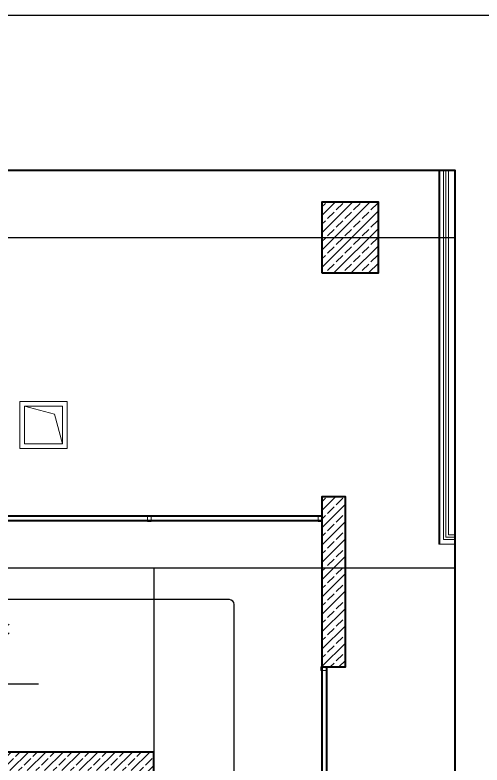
# Model space of a CAD drawing. Header units: millimetres. Extents: x -106996 to 276536, y -21995 to 37993.
# Drawn here: x -73487 to -63578, y 1520 to 17417 of the extents above; entities that cross this region are included whole.
import ezdxf

# ---------------------------------------------------------------- set-up
doc = ezdxf.new("R2010")
doc.units = ezdxf.units.MM
doc.header["$LTSCALE"] = 100
doc.set_wipeout_variables(frame=1)
doc.linetypes.add('Kesik', pattern=[564.444447, 282.222223, -282.222223])
doc.linetypes.add('Wipeout_Contour', pattern=[1000, 0, -1000])
doc.layers.get('0').update_dxf_attribs({"color": 3})
for name, color, linetype, lineweight, true_color in [('_aks_Pen_No__1_Pen_No__30', 7, 'Continuous', 25, 0xe6462f), ('_Doğrama_Pen_No__6', 7, 'Continuous', 15, 0x5f5f5f), ('_Duvar-Tuğla_Pen_No__2', 7, 'Continuous', 40, 0x353535), ('_Döşeme-Boşluk_Pen_No__6', 7, 'Continuous', 15, 0x5f5f5f), ('Interior - Furniture _Pen_No__19', 7, 'Continuous', 18, 0xe9e9e9), ('Interior - Furniture _Pen_No__28', 7, 'Continuous', 18, 0xd0311a), ('kolon_Pen_No__2_Pen_No__2', 7, 'Continuous', 40, 0x353535), ('kolon_Pen_No__2_Pen_No__4', 7, 'Continuous', 25, 0x4a4a4a), ('Saçak İzdüşümü_Pen_No__6', 7, 'Continuous', 15, 0x5f5f5f), ('Structural - Bearing_Pen_No__2', 7, 'Continuous', 40, 0x353535)]:
    doc.layers.add(name, color=color, linetype=linetype, lineweight=lineweight, true_color=true_color)
for name, color, linetype, lineweight in [('_Duvar-Perde_Pen_No__5', 250, 'Continuous', 20), ('E-PRİZ LİNYESİ', 5, 'Continuous', 40), ('Structural - Bearing_Pen_No__5', 250, 'Continuous', 20)]:
    doc.layers.add(name, color=color, linetype=linetype, lineweight=lineweight)
doc.layers.add('Interior - Furniture', color=7, linetype='Continuous')
doc.layers.add('Structural - Bearing', color=7, linetype='Continuous')
pattern_1 = [(45, (-762076.83, -30745.37), (-183.84776, 183.84776), []), (45, (-762168.75, -30653.45), (-183.84776, 183.84776), [194.99999, -65])]

# ---------------------------------------------------------------- blocks, each defined once
blk = doc.blocks.new('RHS Hot-Finished Column 18')
at = {"layer": 'Interior - Furniture _Pen_No__19', "linetype": 'Continuous'}
h = blk.add_hatch(dxfattribs=at)
h.set_pattern_fill('STEEL', color=256, style=0, pattern_type=2)
h.set_pattern_definition([(45, (0, 0), (-159.1, 159.1), []), (45, (-53.03, 53.03), (-159.1, 159.1), [])])
h.paths.add_polyline_path([(-40, -60), (40, -60), (40, 60), (-40, 60)])
h.paths.add_polyline_path([(-37, -57), (-37, 57), (37, 57), (37, -57)], flags=0)
at = {"layer": 'Interior - Furniture _Pen_No__28', "linetype": 'Continuous'}
for p, q in [((40, 60), (-40, 60)), ((-40, 60), (-40, -60)), ((-37, -57), (-37, 57)), ((-37, 57), (37, 57)), ((37, 57), (37, -57)), ((40, -60), (40, 60)), ((-40, -60), (40, -60)), ((37, -57), (-37, -57))]:
    blk.add_line(p, q, dxfattribs=at)

msp = doc.modelspace()

# ---------------------------------------------------------------- hatches: boundary and pattern name
at = {"layer": '_Duvar-Perde_Pen_No__5', "linetype": 'Continuous'}
h = msp.add_hatch(dxfattribs=at)
h.set_pattern_fill('DÜZ___KESIK', color=9, style=0, pattern_type=2)
h.set_pattern_definition(pattern_1)
h.paths.add_polyline_path([(-82893.2817218, -1597.881026), (-81774.8537045, -1597.8811068), (-81774.8537045, -1197.8813293), (-82302.1982095, -1197.8813293), (-81775.370157, 1402.23217), (-75590.305333, 1402.2319798), (-75590.305333, -1597.8813947), (-75290.305333, -1597.8813947), (-75290.305333, 1402.2319934), (-70941.8548713, 1402.23217), (-70941.8548713, -1597.881026), (-70541.854859, -1597.881026), (-70541.854859, 1802.1188054), (-76911.8472297, 1802.1188054), (-76911.8472297, 4202.2672834), (-73611.8474044, 4202.2672834), (-73611.8474044, 4602.1190762), (-78011.7900221, 4602.1190762), (-78011.7900221, 4202.2672834), (-77311.7900927, 4202.2672834), (-77311.7900927, 1802.1188054), (-81694.3462227, 1802.1188054), (-81127.0175588, 4602.1190762), (-81636.9846952, 4602.1190762)])

# ---------------------------------------------------------------- linework, layer by layer
for p, q in [((-68937.710412, 5025.1590938), (-78034.3397141, 5025.1590938)), ((-68837.710412, -35.8891173), (-68837.710412, 4925.1590938))]:
    msp.add_line(p, q)
msp.add_arc((-68937.710412, 4925.1590938), 100, 0, 90)
at = {"layer": '_aks_Pen_No__1_Pen_No__30', "color": 9, "linetype": 'Continuous'}
msp.add_line((-70541.7900362, 5702.1189586), (-70541.7900362, -12283.7046797), dxfattribs=at)
at = {"layer": '_Doğrama_Pen_No__6', "color": 9, "linetype": 'Continuous', "flags": 128}
for points in [[(-64492.8712013, 14128.4951144), (-64492.8712013, 6202.1189586), (-64156.7732287, 6202.1189586)], [(-64392.8712013, 14128.4951144), (-64392.8712013, 6302.1189586), (-64156.7732287, 6302.1189586)], [(-64342.8712013, 14128.4951144), (-64342.8712013, 6352.1189586), (-64156.7732287, 6352.1189586)], [(-64292.8712013, 14128.4951144), (-64292.8712013, 6402.1189586), (-64156.7732287, 6402.1189586)]]:
    msp.add_lwpolyline(points, dxfattribs=at)
at = {"layer": '_Döşeme-Boşluk_Pen_No__6', "color": 9, "linetype": 'Continuous', "flags": 128}
for points in [[(-73381.7496809, 9227.1189586), (-72381.7496809, 9227.1189586), (-72381.7496809, 8227.1189586), (-73381.7496809, 8227.1189586)], [(-73281.7496809, 8327.1189586), (-73281.7496809, 9127.1189586), (-72481.7496809, 9127.1189586), (-72481.7496809, 8327.1189586)]]:
    msp.add_lwpolyline(points, close=True, dxfattribs=at)
msp.add_lwpolyline([(-72481.7496809, 8327.1189586), (-72646.0865916, 8956.3719603), (-73281.7496809, 9127.1189586)], dxfattribs=at)
at = {"layer": 'kolon_Pen_No__2_Pen_No__2', "color": 9, "linetype": 'Continuous'}
for p in [(-76176.7496809, 1802.1189582), (-70541.854859, -1597.8811068)]:
    msp.add_line(p, (-70541.854859, 1802.1188932), dxfattribs=at)
at = {"layer": 'kolon_Pen_No__2_Pen_No__4', "color": 9, "linetype": 'Continuous'}
msp.add_line((-72988.5601571, 3235.6614229), (-74284.0950214, 3235.6614229), dxfattribs=at)
at = {"layer": 'Saçak İzdüşümü_Pen_No__6', "color": 9, "linetype": 'Kesik', "flags": 128}
msp.add_lwpolyline([(-64156.7732287, 6202.1189586), (-64476.7496809, 6202.1189586), (-64476.7496809, 14128.4951144)], dxfattribs=at)

# ---------------------------------------------------------------- block references
at = {"layer": 'Interior - Furniture', "color": 9, "linetype": 'Continuous', "lineweight": 25, "xscale": -1, "zscale": 1000, "rotation": 180}
msp.add_blockref('RHS Hot-Finished Column 18', (-70637.0772133, 6742.1188915), dxfattribs=at)

# ---------------------------------------------------------------- wipeouts: each hides what was drawn before it
at = {"color": 9, "linetype": 'Wipeout_Contour', "lineweight": 0, "ltscale": 2788223.300657986}
msp.add_wipeout([(-66976.7496809, 11951.8615582), (-65776.7496809, 11951.8615582), (-65776.7496809, 13451.8615582), (-66976.7496809, 13451.8615582)], dxfattribs=at).dxf.layer = 'Structural - Bearing'
at = {"color": 9, "linetype": 'Wipeout_Contour', "lineweight": 0, "ltscale": 2785163.726746987}
msp.add_wipeout([(-66977.1311399, 3601.9461421), (-66477.1311399, 3601.9461421), (-66477.1311399, 7201.9461421), (-66977.1311399, 7201.9461421)], dxfattribs=at).dxf.layer = 'Structural - Bearing'

# ---------------------------------------------------------------- next in the draw order: hatches: boundary and pattern name
at = {"layer": 'Structural - Bearing_Pen_No__5', "linetype": 'Continuous'}
h = msp.add_hatch(dxfattribs=at)
h.set_pattern_fill('BRASS_BRONZE', color=9, style=0, pattern_type=2)
h.set_pattern_definition(pattern_1)
h.paths.add_polyline_path([(-66976.7496809, 11951.8615582), (-65776.7496809, 11951.8615582), (-65776.7496809, 13451.8615582), (-66976.7496809, 13451.8615582)])
h = msp.add_hatch(dxfattribs=at)
h.set_pattern_fill('BRASS_BRONZE', color=9, style=0, pattern_type=2)
h.set_pattern_definition(pattern_1)
h.paths.add_polyline_path([(-66977.1311399, 3601.9461421), (-66477.1311399, 3601.9461421), (-66477.1311399, 7201.9461421), (-66977.1311399, 7201.9461421)])

# ---------------------------------------------------------------- next in the draw order: linework, layer by layer
at = {"color": 1}
msp.add_lwpolyline([(-96046.149708, 17417.2504019), (276536.0041229, 17417.2504019), (276536.0041229, -21995.3976347), (-96046.149708, -21995.3976347)], close=True, dxfattribs=at)
at = {"layer": '_aks_Pen_No__1_Pen_No__30', "color": 9, "linetype": 'Continuous'}
for p, q in [((-90283.8975232, 12702.1189586), (-64156.7732287, 12702.1189586)), ((-90283.8975232, 5702.1189586), (-64156.7732287, 5702.1189586))]:
    msp.add_line(p, q, dxfattribs=at)
at = {"layer": '_Duvar-Tuğla_Pen_No__2', "color": 9, "linetype": 'Continuous'}
for p, q in [((-76677.0772133, 6802.1188915), (-66977.1311399, 6802.1188915)), ((-76677.0772133, 6702.1188915), (-66977.1311399, 6702.1188915)), ((-66977.1311399, 6702.1188915), (-66977.1311399, -98.0289716)), ((-66877.1311399, 3601.9461421), (-66877.1311399, -98.0289716))]:
    msp.add_line(p, q, dxfattribs=at)
at = {"layer": 'E-PRİZ LİNYESİ', "color": 0}
msp.add_lwpolyline([(-94838.7732287, 14128.4951144), (-64156.7732287, 14128.4951144), (-64156.7732287, -18221.0048856), (-94838.7732287, -18221.0048856)], close=True, dxfattribs=at)
at = {"layer": 'Structural - Bearing_Pen_No__2', "color": 9, "linetype": 'Continuous', "flags": 128}
for points in [[(-66976.7496809, 11951.8615582), (-65776.7496809, 11951.8615582), (-65776.7496809, 13451.8615582), (-66976.7496809, 13451.8615582)], [(-66977.1311399, 3601.9461421), (-66477.1311399, 3601.9461421), (-66477.1311399, 7201.9461421), (-66977.1311399, 7201.9461421)]]:
    msp.add_lwpolyline(points, close=True, dxfattribs=at)

# ---------------------------------------------------------------- next in the draw order: block references
at = {"layer": 'Interior - Furniture', "color": 9, "linetype": 'Continuous', "lineweight": 25, "xscale": -1, "zscale": 1000}
for p, rotation in [((-67017.1311399, 6742.1188915), 180), ((-66937.1311399, 3561.9461421), 270)]:
    msp.add_blockref('RHS Hot-Finished Column 18', p, dxfattribs=dict(at, rotation=rotation))

doc.saveas('drawing.dxf')
